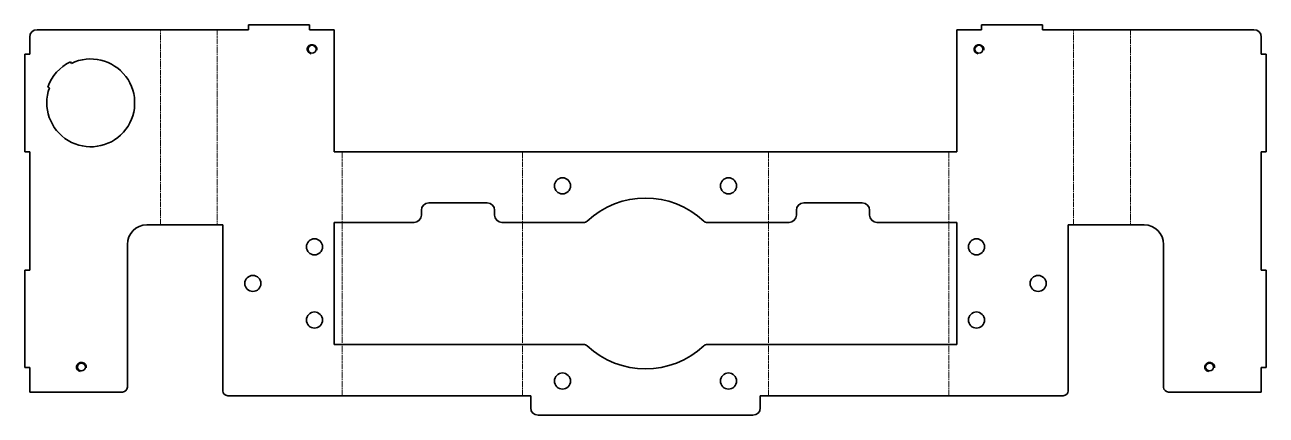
# Model space of a CAD drawing. Header units: inches. Extents: x 0 to 508, y 0 to 160.
import ezdxf

# ---------------------------------------------------------------- set-up
doc = ezdxf.new("R2010")
doc.units = ezdxf.units.IN
doc.header["$MEASUREMENT"] = 0
doc.linetypes.add('Chain', pattern=[13.68, 9.12, -1.14, 2.28, -1.14])
for name, color, linetype, lineweight in [('SIMUMAK Bend Centerline (ISO)', 7, 'Chain', 9), ('SIMUMAK Visible (ISO)', 7, 'Continuous', 35), ('SIMUMAK Visible Narrow (ISO)', 7, 'Continuous', 25)]:
    doc.layers.add(name, color=color, linetype=linetype, lineweight=lineweight)

# ---------------------------------------------------------------- blocks, each defined once
blk = doc.blocks.new('CDR-INSMT-V029-CSM002_Chapas Soldadas 1_3_CDR-INSMT-V029-CSMM002 (Desplegada)')
at = {"layer": 'SIMUMAK Bend Centerline (ISO)', "ltscale": 0.263158}
for p, q in [((-198.69, -2), (-198.69, 78)), ((-175.37, 78), (-175.37, -2)), ((175.37, -2), (175.37, 78)), ((198.69, 78), (198.69, -2)), ((-124.18, -72), (-124.18, 28)), ((-50.39, -72), (-50.39, 28)), ((50.39, -72), (50.39, 28)), ((124.18, -72), (124.18, 28))]:
    blk.add_line(p, q, dxfattribs=at)
at = {"layer": 'SIMUMAK Visible (ISO)'}
for p, q in [((-249.21, 78), (-162.57, 78)), ((-162.57, 80), (-162.57, 78)), ((-137.57, 80), (-162.57, 80)), ((-137.57, 78), (-137.57, 80)), ((-137.57, 78), (-127.57, 78)), ((-127.57, 78), (-127.57, 28)), ((127.57, 78), (137.57, 78)), ((127.57, 78), (127.57, 28)), ((137.57, 80), (137.57, 78)), ((162.57, 80), (137.57, 80)), ((162.57, 78), (162.57, 80)), ((162.57, 78), (249.21, 78)), ((-252.21, 68), (-252.21, 75)), ((252.21, 68), (252.21, 75)), ((-252.21, 68), (-254.21, 68)), ((-254.21, 68), (-254.21, 28)), ((254.21, 68), (252.21, 68)), ((254.21, 28), (254.21, 68)), ((-235.54, 64.86), (-235.14, 64.16)), ((-244.12, 54.19), (-244.85, 54.51)), ((-254.21, 28), (-252.21, 28)), ((-252.21, -20.5), (-252.21, 28)), ((127.57, 28), (-127.57, 28)), ((252.21, 28), (254.21, 28)), ((252.21, -20.5), (252.21, 28)), ((-88.79, 7), (-64.79, 7)), ((64.79, 7), (88.79, 7)), ((-91.79, 2), (-91.79, 4)), ((-61.79, 4), (-61.79, 2)), ((61.79, 2), (61.79, 4)), ((91.79, 4), (91.79, 2)), ((-204.21, -2), (-173.11, -2)), ((-173.11, -2), (-173.11, -70)), ((-127.57, -1), (-127.57, -51)), ((-127.57, -1), (-94.79, -1)), ((-58.79, -1), (-25.3, -1)), ((25.3, -1), (58.79, -1)), ((94.79, -1), (127.57, -1)), ((127.57, -1), (127.57, -51)), ((173.11, -70), (173.11, -2)), ((173.11, -2), (204.21, -2)), ((-212.21, -68.5), (-212.21, -10)), ((212.21, -10), (212.21, -68.5)), ((-252.21, -20.5), (-254.21, -20.5)), ((-254.21, -20.5), (-254.21, -60.5)), ((254.21, -20.5), (252.21, -20.5)), ((254.21, -60.5), (254.21, -20.5)), ((-25.3, -51), (-127.57, -51)), ((127.57, -51), (25.3, -51)), ((-254.21, -60.5), (-252.21, -60.5)), ((-252.21, -70.5), (-252.21, -60.5)), ((252.21, -60.5), (254.21, -60.5)), ((252.21, -70.5), (252.21, -60.5)), ((-252.21, -70.5), (-214.21, -70.5)), ((214.21, -70.5), (252.21, -70.5)), ((-47, -72), (-171.11, -72)), ((-47, -72), (-47, -77)), ((47, -77), (47, -72)), ((171.11, -72), (47, -72)), ((-44, -80), (44, -80))]:
    blk.add_line(p, q, dxfattribs=at)
for centre, radius in [((-136.57, 70), 1.62), ((136.57, 70), 1.62), ((-34, 14), 3.3), ((34, 14), 3.3), ((-135.57, -11), 3.3), ((135.57, -11), 3.3), ((-160.82, -26), 3.3), ((160.82, -26), 3.3), ((-135.57, -41), 3.3), ((135.57, -41), 3.3), ((-231.04, -60.25), 1.62), ((231.04, -60.25), 1.62), ((-34, -66), 3.3), ((34, -66), 3.3)]:
    blk.add_circle(centre, radius, dxfattribs=at)
at = {"layer": 'SIMUMAK Visible (ISO)', "extrusion": (0, 0, -1)}
for centre, radius, start, end in [((249.21, 75), 3, 360, 90), ((-249.21, 75), 3, 90, 180), ((227.21, 48), 18, 63.8784, 20.1242), ((227.21, 48), 18.8, 20.2466, 63.7131), ((0, -26), 35, 46.8637, 133.1363), ((94.79, 2), 3, 180, 270), ((58.79, 2), 3, 270, 360), ((-58.79, 2), 3, 180, 270), ((-94.79, 2), 3, 270, 0), ((25.3, 1), 2, 226.8637, 270), ((-25.3, 1), 2, 270, 313.1363), ((25.3, -53), 2, 90, 133.1363), ((0, -26), 35, 226.8637, 313.1363), ((-25.3, -53), 2, 46.8637, 90), ((214.21, -68.5), 2, 180, 270), ((171.11, -70), 2, 270, 360), ((-171.11, -70), 2, 180, 270), ((-214.21, -68.5), 2, 270, 0), ((44, -77), 3, 270, 0), ((-44, -77), 3, 180, 270)]:
    blk.add_arc(centre, radius, start, end, dxfattribs=at)
at = {"layer": 'SIMUMAK Visible (ISO)'}
for centre, radius, start, end in [((-88.79, 4), 3, 90, 180), ((-64.79, 4), 3, 0, 90), ((64.79, 4), 3, 90, 180), ((88.79, 4), 3, 0, 90), ((-204.21, -10), 8, 90, 180), ((204.21, -10), 8, 0, 90)]:
    blk.add_arc(centre, radius, start, end, dxfattribs=at)
at = {"layer": 'SIMUMAK Visible Narrow (ISO)', "extrusion": (0, 0, -1)}
for centre in [(136.57, 70), (-136.57, 70), (231.04, -60.25), (-231.04, -60.25)]:
    blk.add_arc(centre, 2, 280, 190, dxfattribs=at)

msp = doc.modelspace()

# ---------------------------------------------------------------- block references
msp.add_blockref('CDR-INSMT-V029-CSM002_Chapas Soldadas 1_3_CDR-INSMT-V029-CSMM002 (Desplegada)', (254.21, 80))

doc.saveas('drawing.dxf')
